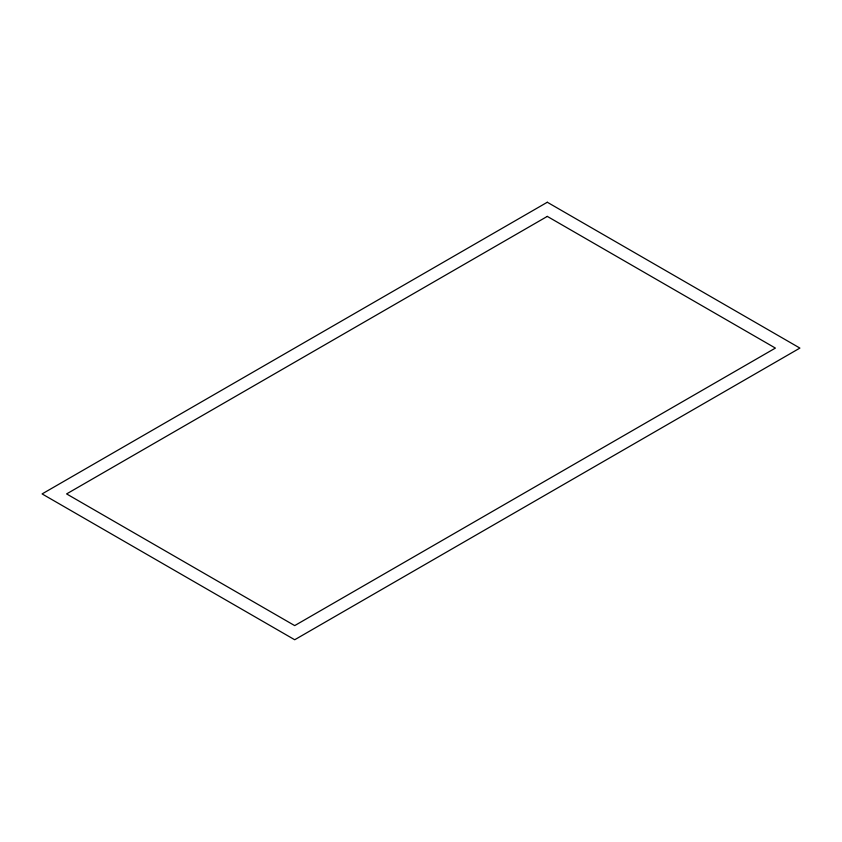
<?xml version="1.0" encoding="UTF-8"?>
<svg xmlns="http://www.w3.org/2000/svg" width="842" height="842" viewBox="0 0 842 842"><rect width="100%" height="100%" fill="white"/><g stroke="black" fill="none" stroke-linecap="round" stroke-linejoin="round"><path stroke-width="1.26" d="M547.3 202.248L42.1 493.917L294.7 639.752L799.9 348.083L547.3 202.248M547.3 216.394L66.602 493.917L294.7 625.606L775.398 348.083L547.3 216.394"/></g></svg>
